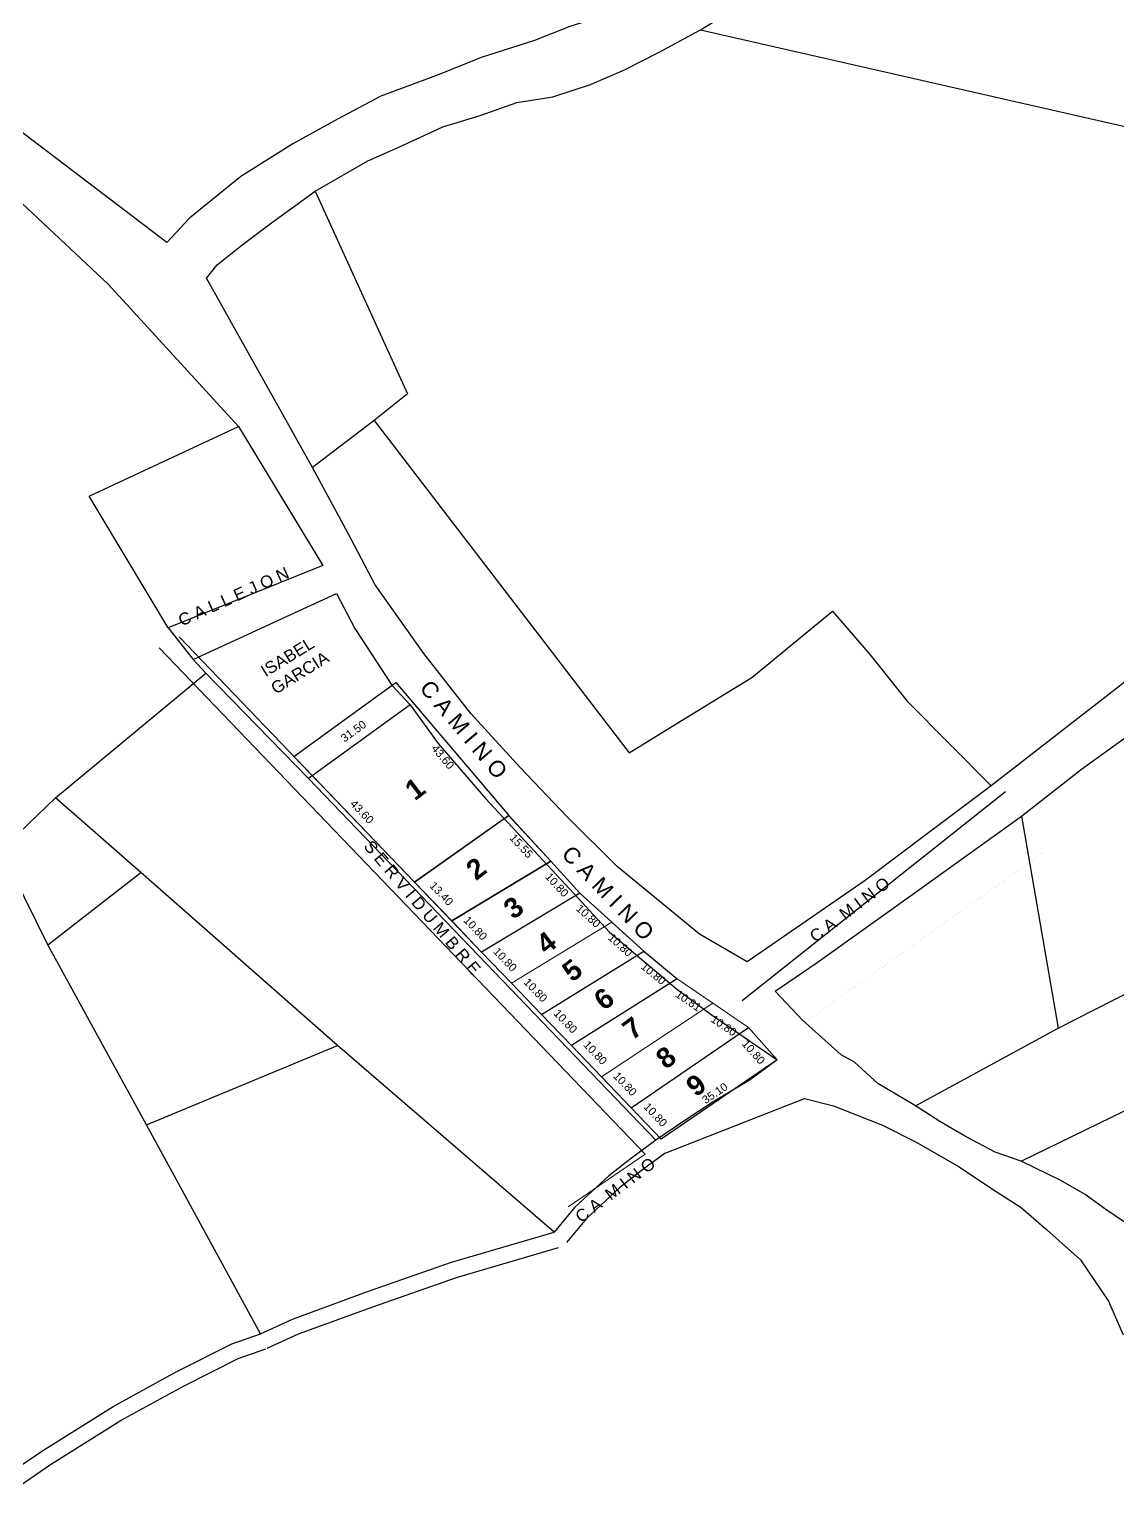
# Model space of a CAD drawing. Header units: millimetres. Extents: x 150192 to 154662, y -198734 to -196104.
# Drawn here: x 153166 to 153438.1, y -197349.9 to -196984.4 of the extents above; entities that cross this region are included whole.
import ezdxf

# ---------------------------------------------------------------- set-up
doc = ezdxf.new("R2010")
doc.units = ezdxf.units.MM
for name, color, linetype in [('2', 7, 'Continuous'), ('CVL_CUADCON_LIN', 8, 'Continuous'), ('CVL_CUADCON_TIT', 1, 'Continuous')]:
    doc.layers.add(name, color=color, linetype=linetype)
doc.styles.add('45', font='arial.ttf')

msp = doc.modelspace()

# ---------------------------------------------------------------- linework, layer by layer
at = {"color": 1, "lineweight": 13}
for points in [[(153198.52053, -197138.98112), (153320.00416, -197265.57704)], [(153320.00416, -197265.57704), (153300.75658, -197278.71309)]]:
    msp.add_lwpolyline(points, dxfattribs=at)
at = {"color": 1}
msp.add_lwpolyline([(153257.65939, -197147.60989), (153285.85839, -197180.86437), (153262.34491, -197197.55805), (153232.15679, -197166.09955)], close=True, dxfattribs=at)
at = {"layer": '2', "color": 1, "linetype": 'Continuous'}
for p, q in [((153333.75413, -196984.47963), (153564.28813, -197036.96063)), ((153252.22213, -197082.17563), (153236.85413, -197093.86063)), ((153200.78713, -197134.00463), (153207.01113, -197141.88863)), ((153210.18713, -197145.32163), (153207.01113, -197141.88863)), ((153172.59413, -197176.44163), (153210.18713, -197145.32163)), ((153235.84613, -197171.64363), (153210.18713, -197145.32163)), ((153261.24713, -197153.22763), (153235.84613, -197171.64363)), ((153322.60513, -197262.05363), (153235.84613, -197171.64363)), ((153159.00513, -197189.52563), (153172.59413, -197176.44163)), ((153193.93413, -197195.13563), (153172.59413, -197176.44163)), ((153414.04613, -197181.01263), (153423.19713, -197234.01663)), ((153170.69213, -197213.17163), (153159.00513, -197189.52563)), ((153170.69213, -197213.17163), (153193.93413, -197195.13563)), ((153243.09313, -197238.37363), (153193.93413, -197195.13563)), ((153413.92813, -197267.31163), (153543.47513, -197204.20963)), ((153195.33813, -197258.17663), (153170.69213, -197213.17163)), ((153423.19713, -197234.01663), (153457.36213, -197216.62163)), ((153387.50813, -197253.44463), (153423.19713, -197234.01663)), ((153195.33813, -197258.17663), (153243.09313, -197238.37363)), ((153297.20513, -197285.04563), (153243.09313, -197238.37363)), ((153223.79413, -197310.42763), (153195.33813, -197258.17663))]:
    msp.add_line(p, q, dxfattribs=at)
for points in [[(153376.67913, -196933.78963), (153374.01213, -196936.32963), (153367.28113, -196943.57163), (153359.66113, -196950.93863), (153352.54913, -196956.90863), (153344.54813, -196963.38663), (153334.76913, -196968.84663), (153326.38613, -196973.16363), (153319.78213, -196976.46563), (153310.63713, -196980.65463), (153301.11213, -196983.70063), (153292.34813, -196987.12763), (153279.01213, -196991.44163), (153268.47113, -196995.63063), (153253.86513, -197001.08863), (153243.06913, -197006.80263), (153231.89213, -197013.02463), (153218.93813, -197021.15163), (153206.11113, -197031.56763), (153200.39613, -197037.66563), (153096.23713, -196958.43063)], [(153333.75413, -196984.47963), (153340.23113, -196980.54263), (153346.70913, -196976.09763), (153355.34513, -196969.74663), (153362.96513, -196964.15863), (153371.60113, -196957.17263), (153381.63413, -196947.77263), (153387.34913, -196942.56463), (153390.14313, -196938.88063)], [(153070.07213, -196955.62163), (153083.91713, -196965.41463), (153104.11413, -196979.15163), (153123.42113, -196993.77763), (153138.79113, -197006.11363), (153161.52813, -197025.31663), (153185.79013, -197048.07963), (153218.30913, -197083.68363)], [(153237.48213, -197024.84763), (153240.78413, -197022.94263), (153250.69113, -197017.22863), (153258.43813, -197013.80063), (153269.36113, -197008.72263), (153278.76013, -197005.93063), (153287.90413, -197002.63063), (153296.92213, -197001.23763), (153306.32113, -196998.19163), (153314.83013, -196994.51063), (153323.46713, -196990.06663), (153333.75413, -196984.47963)], [(153236.85413, -197093.86063), (153210.30413, -197046.56663), (153212.97113, -197043.26363), (153218.81313, -197038.56463), (153226.56013, -197032.72163), (153237.48213, -197024.84763)], [(153237.48213, -197024.84763), (153260.60413, -197075.44363), (153252.22213, -197082.17563)], [(153564.28813, -197036.96063), (153559.58913, -197042.67763), (153553.74813, -197050.30063), (153543.20713, -197062.87763), (153534.19013, -197073.67663), (153521.74413, -197085.10863), (153512.98113, -197092.47563), (153501.93113, -197099.84163), (153491.89813, -197107.08163), (153406.42513, -197173.50963)], [(153200.78713, -197134.00463), (153180.96913, -197101.07663), (153218.30913, -197083.68363)], [(153218.30913, -197083.68363), (153239.39713, -197118.39163), (153200.78713, -197134.00463)], [(153252.22213, -197082.17563), (153315.99113, -197165.20263), (153328.81813, -197157.32863), (153346.59913, -197146.40763), (153366.79213, -197129.76863), (153376.19213, -197140.70363), (153385.46613, -197152.27363), (153406.42513, -197173.50963)], [(153406.42513, -197173.50963), (153391.81913, -197184.43263), (153374.92813, -197197.13363), (153345.46313, -197217.45463), (153333.52313, -197210.58463), (153312.94513, -197193.67063), (153300.49713, -197181.20863), (153288.68313, -197168.87463), (153276.36213, -197155.39563), (153264.67513, -197140.39263), (153252.48013, -197123.22763), (153245.74713, -197110.38763), (153236.85413, -197093.86063)], [(153207.01113, -197141.88863), (153242.82713, -197125.38363), (153247.40013, -197134.15563), (153256.67413, -197148.26863), (153261.24713, -197153.22763)], [(153261.24713, -197153.22763), (153268.23313, -197162.89063), (153280.04713, -197176.62263), (153291.09813, -197188.44863), (153301.13413, -197199.25663), (153311.04213, -197210.06563), (153327.80913, -197224.18163), (153336.44613, -197230.66763), (153352.95913, -197241.98763), (153346.22813, -197246.94163), (153336.70313, -197252.65563), (153329.84413, -197257.10063), (153322.60513, -197262.05363)], [(153414.04613, -197181.01263), (153429.03313, -197169.32663), (153446.94013, -197156.37263)], [(153387.50813, -197253.44463), (153378.10913, -197247.84663), (153372.26513, -197242.50563), (153368.96313, -197240.72463), (153359.30913, -197232.07763), (153352.45013, -197224.82963), (153362.99113, -197217.59063), (153388.64613, -197199.30163), (153414.04613, -197181.01263)], [(153324.96182, -197265.28566), (153359.81913, -197251.65063), (153367.05913, -197253.43363), (153379.25313, -197258.26963), (153387.89013, -197262.59563), (153398.43313, -197268.70163), (153406.81613, -197274.29763), (153413.92913, -197278.87663), (153420.28113, -197284.34563), (153428.79113, -197291.97563), (153435.77813, -197302.27363), (153439.46213, -197310.66463)], [(153413.92813, -197267.31163), (153407.45013, -197265.02063), (153400.21013, -197261.20363), (153393.60513, -197257.38763), (153387.50813, -197253.44463)], [(153322.60513, -197262.05363), (153316.50913, -197266.49863), (153310.92113, -197270.94463), (153302.41213, -197278.82063), (153297.20513, -197285.04563)], [(153324.96182, -197265.28566), (153318.93376, -197269.68111), (153313.52855, -197273.98168), (153305.31655, -197281.58278), (153300.27328, -197287.61203)], [(153445.55713, -197288.55263), (153442.12713, -197284.10263), (153435.14113, -197279.39663), (153429.93313, -197275.58063), (153423.83613, -197272.14563), (153413.92813, -197267.31163)], [(153223.79413, -197310.42763), (153231.79513, -197306.74563), (153250.59313, -197299.89163), (153271.54913, -197292.53063), (153297.20513, -197285.04563)], [(153225.46633, -197314.06132), (153233.31888, -197310.44764), (153251.9411, -197303.65773), (153272.77298, -197296.34033), (153298.32541, -197288.88555)], [(153159.14813, -197346.61763), (153169.18113, -197339.75963), (153186.96213, -197328.58363), (153202.71113, -197319.94863), (153216.68113, -197312.96563), (153223.79413, -197310.42763)], [(153161.40537, -197349.91988), (153171.37486, -197343.10529), (153188.98976, -197332.03369), (153204.56756, -197323.49256), (153218.2532, -197316.6517), (153225.13837, -197314.19499)]]:
    msp.add_lwpolyline(points, dxfattribs=at)
at = {"layer": 'CVL_CUADCON_LIN', "color": 1, "lineweight": 13, "ltscale": 0.5}
for p, q in [((153262.34491, -197197.55805), (153203.49918, -197136.23597)), ((153257.65939, -197147.60989), (153232.15679, -197166.09955)), ((153232.15679, -197166.09955), (153257.65939, -197147.60989)), ((153257.65939, -197147.60989), (153285.85839, -197180.86437)), ((153232.15679, -197166.09955), (153232.15679, -197166.09955)), ((153262.34491, -197197.55805), (153285.84921, -197180.87088)), ((153285.85839, -197180.86437), (153296.35486, -197192.33535)), ((153271.62291, -197207.22649), (153296.35486, -197192.33535)), ((153296.35486, -197192.33535), (153303.65139, -197200.2978)), ((153279.1007, -197215.01896), (153262.34491, -197197.55805)), ((153279.1007, -197215.01896), (153303.65139, -197200.2978)), ((153303.65139, -197200.2978), (153311.65521, -197207.54893)), ((153286.5785, -197222.81144), (153311.65521, -197207.54893)), ((153311.65521, -197207.54893), (153319.65903, -197214.80005)), ((153286.5785, -197222.81144), (153279.1007, -197215.01896)), ((153294.05629, -197230.60391), (153319.65903, -197214.80005)), ((153319.65903, -197214.80005), (153327.98996, -197221.67288)), ((153294.05629, -197230.60391), (153286.5785, -197222.81144)), ((153301.53408, -197238.39638), (153327.98996, -197221.67288)), ((153327.98996, -197221.67288), (153336.87991, -197227.80547)), ((153309.01187, -197246.18885), (153336.87991, -197227.80547)), ((153336.87991, -197227.80547), (153345.78737, -197233.91261)), ((153301.53408, -197238.39638), (153294.05629, -197230.60391)), ((153316.48966, -197253.98133), (153345.78737, -197233.91261)), ((153345.78737, -197233.91261), (153352.95913, -197241.98763)), ((153345.78737, -197233.91261), (153352.95913, -197241.98763)), ((153309.01187, -197246.18885), (153301.53408, -197238.39638)), ((153323.96745, -197261.7738), (153352.95913, -197241.98763)), ((153352.95913, -197241.98763), (153323.96745, -197261.7738)), ((153316.48966, -197253.98133), (153309.01187, -197246.18885)), ((153323.96745, -197261.7738), (153316.48966, -197253.98133))]:
    msp.add_line(p, q, dxfattribs=at)
at = {"layer": 'CVL_CUADCON_LIN', "color": 1, "ltscale": 0.5, "flags": 128}
for points in [[(153285.84921, -197180.87088), (153296.35486, -197192.33535), (153271.62291, -197207.22649), (153262.34491, -197197.55805)], [(153296.35486, -197192.33535), (153303.65139, -197200.2978), (153279.1007, -197215.01896), (153271.62291, -197207.22649)], [(153319.65903, -197214.80005), (153327.98996, -197221.67288), (153301.53408, -197238.39638), (153294.05629, -197230.60391)], [(153345.78737, -197233.91261), (153352.95913, -197241.98763), (153323.96745, -197261.7738), (153316.48966, -197253.98133)]]:
    msp.add_lwpolyline(points, close=True, dxfattribs=at)
at = {"layer": 'CVL_CUADCON_LIN', "color": 1, "lineweight": 13, "ltscale": 0.5, "const_width": 0.01, "flags": 128}
msp.add_lwpolyline([(153357.68253, -197234.10548), (153419.27853, -197190.28848)], dxfattribs=at)
at = {"layer": 'CVL_CUADCON_LIN', "color": 1, "ltscale": 0.5, "const_width": 0.1, "flags": 128}
for points in [[(153296.35486, -197192.33535), (153303.65139, -197200.2978), (153279.1007, -197215.01896), (153271.62291, -197207.22649)], [(153327.98996, -197221.67288), (153345.78737, -197233.91261), (153316.48966, -197253.98133), (153301.53408, -197238.39638)]]:
    msp.add_lwpolyline(points, close=True, dxfattribs=at)
at = {"layer": 'CVL_CUADCON_TIT', "color": 1, "ltscale": 0.5, "flags": 128}
msp.add_lwpolyline([(153409.9943, -197174.9513), (153344.2323, -197227.2473)], dxfattribs=at)

# ---------------------------------------------------------------- texts
at = {"color": 1, "lineweight": 13, "attachment_point": 5, "style": '45'}
for s, insert, char_height, rotation in [('C A L L E J O N', (153217.1035, -197126.14842), 3, 24.3784617), ('ISABEL\\P GARCIA', (153231.8772, -197143.39146), 3, 31.7258383), ('{\\H2x;C A M I N O} ', (153274.59861, -197159.38582), 2, 310.2824145), ('\\A1;31.50', (153247.05893, -197159.82136), 2, 35.9425185), ('\\A1;43.60', (153269.39804, -197166.2374), 2, 310.2824145), ('{\\fArial|b1|i0|c0|p34;1}', (153262.43608, -197174.19493), 5, 37.5318273), ('\\A1;43.60', (153249.20744, -197179.95123), 2, 313.8194476), ('\\A1;15.55', (153289.01947, -197188.5097), 2, 312.459954), ('S E R V I D U M B R E', (153264.26082, -197203.89373), 3, 310.2824145), ('{\\H2x;C A M I N O} ', (153310.65763, -197200.25309), 2, 313.8345777), ('{\\fArial|b1|i0|c0|p34;2}', (153277.70945, -197194.14134), 5, 37.5318273), ('\\A1;13.40', (153269.05692, -197200.42127), 2, 313.5522118), ('\\A1;10.80', (153297.91734, -197198.22792), 2, 312.5010916), ('C A  M I N O', (153371.08804, -197204.41656), 3, 37.1985673), ('{\\fArial|b1|i0|c0|p34;3}', (153287.07712, -197203.91101), 5, 37.5318273), ('\\A1;10.80', (153305.76204, -197206.01094), 2, 317.8247604), ('\\A1;10.80', (153277.52235, -197209.07327), 2, 313.4878732), ('{\\fArial|b1|i0|c0|p34;4}', (153295.22292, -197212.663), 5, 37.5318273), ('\\A1;10.80', (153313.76587, -197213.26207), 2, 317.8247604), ('\\A1;10.80', (153284.96568, -197216.87497), 2, 313.8194476), ('{\\fArial|b1|i0|c0|p34;5}', (153301.73956, -197219.58319), 5, 37.5318273), ('\\A1;10.80', (153322.03383, -197220.40703), 2, 320.4781242), ('\\A1;10.80', (153292.57335, -197224.54281), 2, 313.8194476), ('{\\fArial|b1|i0|c0|p34;6}', (153309.68172, -197226.7069), 5, 37.5318273), ('\\A1;10.81', (153330.77139, -197227.17559), 2, 325.7309734), ('\\A1;10.80', (153300.05114, -197232.33529), 2, 313.8194476), ('{\\fArial|b1|i0|c0|p34;7}', (153316.8093, -197234.03416), 5, 37.5318273), ('\\A1;10.80', (153339.61348, -197233.39919), 2, 325.8961952), ('\\A1;10.80', (153307.49607, -197240.18362), 2, 313.4878785), ('\\A1;10.80', (153347.04266, -197240.02001), 2, 311.6096296), ('{\\fArial|b1|i0|c0|p34;8}', (153325.15874, -197241.36141), 5, 37.5318273), ('\\A1;10.80', (153314.93916, -197247.98507), 2, 313.8194476), ('{\\fArial|b1|i0|c0|p34;9}', (153332.69361, -197248.28159), 5, 37.5318273), ('\\A1;35.10', (153337.38797, -197250.30509), 2, 34.3126659), ('\\A1;10.80', (153322.53683, -197255.68778), 2, 313.4878785), ('C A  M I N O', (153312.50146, -197274.49309), 3, 37.1985673)]:
    msp.add_mtext(s, dxfattribs=dict(at, insert=insert, char_height=char_height, rotation=rotation))

doc.saveas('drawing.dxf')
